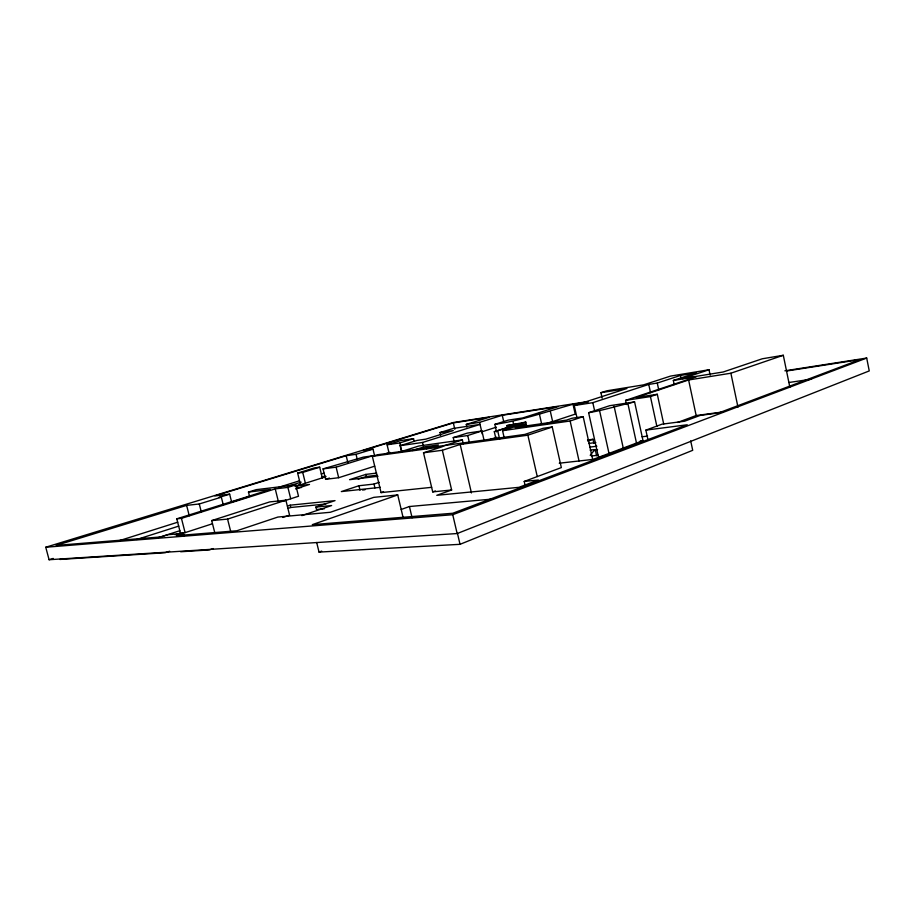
<?xml version="1.0" encoding="UTF-8"?>
<svg xmlns="http://www.w3.org/2000/svg" width="915" height="915" viewBox="0 0 915 915"><rect width="100%" height="100%" fill="white"/><g stroke="black" fill="none" stroke-linecap="round" stroke-linejoin="round"><path stroke-width="1.37" d="M316.682 542.492L319.038 552.1L460.028 544.322L692.712 450.306L690.699 440.904M587.361 401.628L453.337 422.524L45.75 547.239L49.078 559.717L457.157 533.548L869.25 370.918L866.699 358.051L784.876 370.815M45.75 547.239L452.742 514.71L866.699 358.051M602.573 456.494L598.421 456.962L588.631 412.711L609.687 405.688L634.598 401.937L643.005 440.607L593.103 459.399L559.259 463.207M525.084 485.236L524.226 481.439L561.341 467.588L552.237 427.008L543.167 428.289L524.821 434.419L377.369 454.766L372.371 456.333L442.322 446.726L423.519 452.788L432.704 491.881L451.633 489.983L442.357 450.26L423.519 452.788M677.546 422.467L696.166 415.547L722.999 411.933M319.038 552.1L321.691 551.116M647.98 439.886L645.864 430.13L661.98 424.194L684.592 421.22L700.147 415.421L718.675 412.928L860.031 359.595L787.049 370.952M401.205 509.472L409.428 506.521L493.288 498.972M451.633 489.983L436.775 495.312L518.919 487.329L538.363 480.009L524.226 481.439M587.819 441.144L592.977 439.291L593.881 443.409M432.704 491.881L435.368 490.943M402.989 517.021L397.739 494.935L312.312 524.65L452.753 513.258L687.257 424.777L645.864 430.13M663.707 424.034L657.302 394.274L636.188 397.51L688.606 379.977L730.879 373.217L783.309 355.283L789.862 387.251M213.309 548.554L209.261 549.938L180.655 551.756M374.704 466.17L338.676 477.722L325.603 479.311L323.064 468.892L363.427 457.1L372.245 455.887L381.052 492.613L383.522 491.767M301.87 515.614L331.619 505.538L315.869 507.07L316.476 509.518L324.356 508.774M588.631 412.711C604.197 410.126 619.238 405.334 634.598 401.937M626.5 404.533L625.597 400.37L650.439 396.584L657.302 394.274M282.827 517.455L289.586 515.191L285.88 500.196L269.719 501.912L211.708 520.589L214.945 533.365M442.357 450.26L460.188 444.461L527.886 435.185L552.237 427.008M504.108 437.462L502.564 430.691L570.137 421.003L583.187 416.622L592.611 459.136M315.869 507.07L335.039 500.619L290.192 505.172L287.482 506.064M169.641 551.219L165.055 552.751L59.864 559.442L62.575 558.585M380.377 487.318L341.318 491.584L358.909 485.751L374.006 484.058L379.222 482.308M625.597 400.37L696.429 376.728L673.349 380.457L674.218 384.552M544.802 424.194L575.215 414.129L573.019 404.27L588.391 401.879M710.154 375.15L709.011 369.751L682.27 378.616L723.182 371.993L762.275 358.783L783.309 355.283M673.349 380.457L696.475 372.817L680.486 375.447L657.267 383.053L648.758 384.426L592.817 402.669L574.243 405.539L576.953 417.709M288.065 508.385L290.764 507.493L325.809 504.016M489.331 439.692L496.868 437.21M525.782 427.019L525.153 424.274L515.202 427.511L566.522 420.099L572.104 418.235L583.187 416.622M358.2 479.163L366.309 476.521L377.163 475.217M574.243 405.539L626.867 388.52L600.926 392.695L602.127 398.185M175.097 534.749L180.427 533.022L185.093 532.633L212.189 523.849M495.839 438.399L494.306 431.697L518.496 423.874L506.784 425.589L507.379 428.22M494.306 431.697L525.816 422.112L526.708 426.058M184.167 536.076L183.48 533.411L176.526 535.664L236.848 530.769L277.874 517.055L330.292 512.286L373.755 497.36L397.739 494.935M211.708 520.589L227.572 519.102L285.88 500.196M283.97 500.963L298.507 496.25L295.717 484.916L256.189 489.662L248.468 492.064L249.498 496.17M376.66 473.089L365.806 474.416L349.576 479.677L378.021 476.292M502.564 430.691L520.017 425.018L525.153 424.274M158.501 537.574L179.832 530.711M443.318 446.028L462.361 439.898L463.299 443.935M506.784 425.589L525.816 422.112M496.571 431.891L494.843 424.377C521.573 420.545 547.078 411.453 573.019 404.27M426.367 448.75L438.376 444.907L423.897 446.92L412.516 450.535M454.149 441.476L453.245 437.599L467.737 435.517L481.919 430.976L484.001 440.046M481.736 431.869L496.399 427.168M453.245 437.599L467.416 433.092L481.919 430.976M494.843 424.377L508.111 420.157L522.602 417.972L558.241 406.569L502.266 415.284L479.551 422.375L466.295 424.4L466.913 427.088M136.747 539.495L178.791 526.102M295.568 488.885L309.499 484.447L296.78 485.957L297.284 487.981L301.515 487.489M325.603 479.311L329.457 478.088M600.926 392.695L606.862 390.797L643.554 384.872L670.569 376.088L709.011 369.751M294.916 486.254L300.303 484.55M296.78 485.957L325.877 476.738M180.427 533.022L176.789 518.816L181.445 518.359L275.243 488.885L287.905 487.386L295.717 484.916M287.676 486.391L301.172 482.136M118.127 541.04L177.739 522.202M398.585 452.41L418.83 446.017L462.361 439.898M176.789 518.816L270.44 489.456L248.468 492.064M232.604 501.786L248.96 496.651M278.972 487.238L299.422 480.81M321.245 473.97L323.967 473.112M384.483 454.115L389.95 452.399M49.078 559.717L53.173 558.425M401.616 451.884L400.141 445.674L422.513 442.471L480.101 424.388L453.302 428.437L440.035 432.555L440.675 435.288M466.295 424.4L489.01 417.343L453.337 422.902L363.095 450.535L373 449.116L374.647 456.013M400.141 445.674L417.011 440.424L425.887 439.131L453.291 430.576L440.035 432.555M323.064 468.892L336.125 467.165L372.245 455.887M389.035 452.982L387.091 444.781L399.741 442.94L413.546 438.674L414.198 441.407M231.667 502.221L229.642 494.169L214.933 495.919L346.179 455.716L356.049 454.32L373 449.116M387.091 444.781L400.884 440.538L413.546 438.674M300.646 485.339L297.638 473.089L314.566 467.874L319.69 467.188L322.32 477.996M229.642 494.169L219.017 497.44L221.327 497.165L223.386 505.297M183.48 533.411L167.88 534.703L160.983 536.922L56.135 545.432L186.626 505.389L199.276 503.971L221.327 497.165M297.638 473.089L302.739 472.415L319.69 467.188M788.913 382.493L811.525 379.153M587.51 439.989L592.977 439.291M321.565 476.772L325.74 476.246M588.768 443.432L595.802 442.551M642.067 436.787L647.603 436.089M589.82 447.092L596.877 446.234M640.237 440.95L643.005 440.607M591.353 456.013L598.284 455.213M362.512 490.017L365.016 489.742M381.052 492.613L431.64 487.329M181.445 518.359L185.093 532.633M199.276 503.971L201.277 511.851M186.626 505.389L189.268 515.763M227.572 519.102L230.855 532.095M275.243 488.885L278.572 502.335M302.739 472.415L305.416 483.36M287.905 487.386L290.718 498.778M290.192 505.172L290.764 507.493M336.125 467.165L338.676 477.722M365.806 474.416L366.309 476.521M356.049 454.32L357.227 459.216M358.909 485.751L359.995 490.291M346.179 455.716L347.849 462.635M374.006 484.058L374.944 487.981M399.741 442.94L401.696 451.232M409.428 506.521L412.093 517.764M422.513 442.471L423.405 446.268M457.5 533.525L460.028 544.322M452.742 514.71L457.157 533.548M467.737 435.517L469.246 442.059M460.188 444.461L471.431 492.933M453.337 422.902L454.824 429.295M479.551 422.375L482.331 434.087M513.006 421.666L513.578 424.205M502.266 415.284L503.788 421.941M497.794 431.205L499.636 439.257M527.886 435.185L537.254 476.578M550.384 411.556L552.637 421.598M539.232 413.26L541.726 424.331M570.137 421.003L579.046 460.977M592.817 402.669L594.636 410.915M595.402 450.283L596.626 455.784M614.091 406.249L623.447 448.933M599.668 411.087L609.196 454.309M628.01 404.167L636.485 443.066M657.267 383.053L658.766 389.984M648.758 384.426L650.554 392.695M650.439 396.584L656.913 426.539M688.606 379.977L696.166 415.547M680.486 375.447L681.092 378.238M730.879 373.217L737.97 407.129M590.141 450.226A42.284 32.059 66.9 0 1 597.587 449.688M590.232 455.361A41.69 32.014 66.8 0 1 595.196 449.78"/></g></svg>
